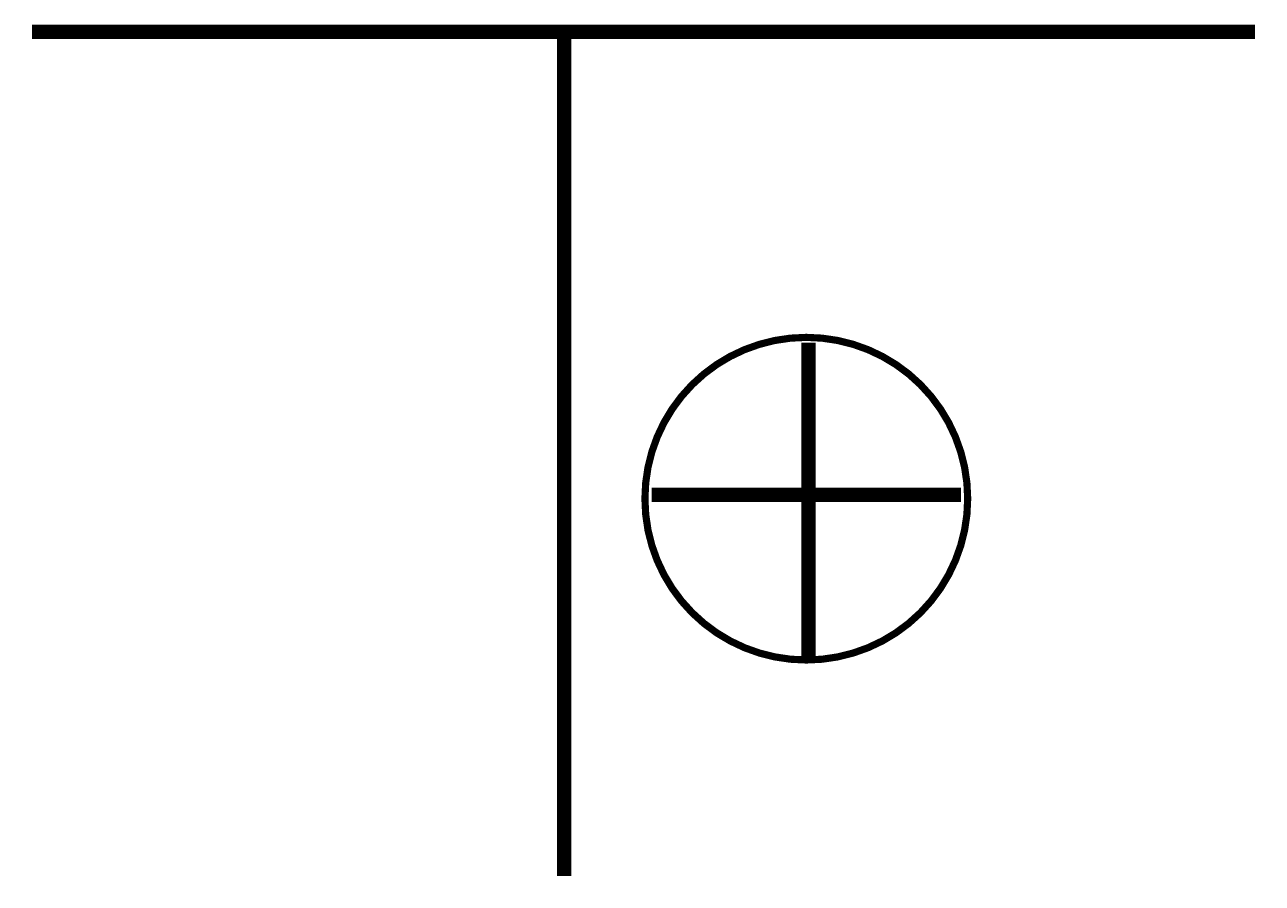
# Model space of a CAD drawing. Extents: x 2.91 to 11.54, y 0.79 to 6.78.
import ezdxf

# ---------------------------------------------------------------- set-up
doc = ezdxf.new("R2010")
doc.units = 0
doc.header["$MEASUREMENT"] = 0
doc.layers.get('0').update_dxf_attribs({"linetype": 'CONTINUOUS'})

msp = doc.modelspace()

# ---------------------------------------------------------------- linework, layer by layer
at = {"const_width": 0.1}
for points in [[(2.9602, 6.7321), (11.4866, 6.7321)], [(6.6695, 6.7128), (6.6695, 0.8448)], [(8.3727, 4.5643), (8.3727, 2.3576)], [(7.2812, 3.5032), (9.4374, 3.5032)]]:
    msp.add_lwpolyline(points, dxfattribs=at)
at = {"const_width": 0.05}
msp.add_lwpolyline([(7.2333, 3.4768, 1), (9.4833, 3.4768, 1)], format="xyb", close=True, dxfattribs=at)

doc.saveas('drawing.dxf')
